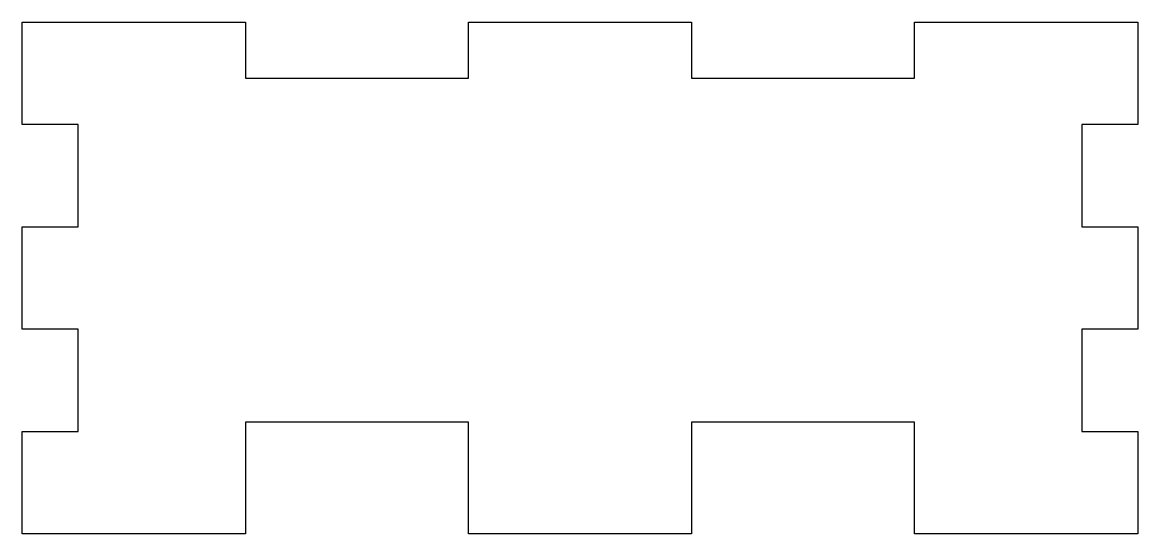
# Model space of a CAD drawing. Header units: millimetres. Extents: x -120 to 0, y 0 to 55.
import ezdxf

# ---------------------------------------------------------------- set-up
doc = ezdxf.new("R2010")
doc.units = ezdxf.units.MM
doc.layers.get('0').update_dxf_attribs({"linetype": 'CONTINUOUS'})

msp = doc.modelspace()

# ---------------------------------------------------------------- linework, layer by layer
msp.add_lwpolyline([(-96, 55), (-96, 49), (-72, 49), (-72, 55), (-48, 55), (-48, 49), (-24, 49), (-24, 55), (0, 55), (0, 44), (-6, 44), (-6, 33), (0, 33), (0, 22), (-6, 22), (-6, 11), (0, 11), (0, 0), (-24, 0), (-24, 12), (-48, 12), (-48, 0), (-72, 0), (-72, 12), (-96, 12), (-96, 0), (-120, 0), (-120, 11), (-114, 11), (-114, 22), (-120, 22), (-120, 33), (-114, 33), (-114, 44), (-120, 44), (-120, 55)], close=True)

doc.saveas('drawing.dxf')
